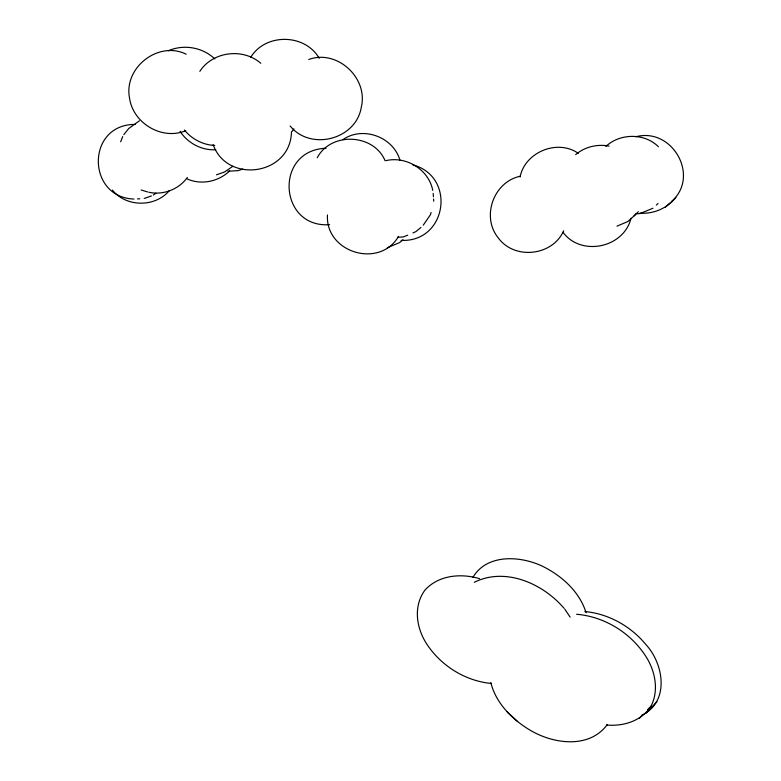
<?xml version="1.0" encoding="UTF-8"?>
<svg xmlns="http://www.w3.org/2000/svg" width="781" height="781" viewBox="0 0 781 781"><rect width="100%" height="100%" fill="white"/><g stroke="black" fill="none" stroke-linecap="round" stroke-linejoin="round"><path stroke-width="1.17" d="M291.45 132.116C290.405 175.227 227.261 184.257 213.106 144.583M431.073 212.51L430.526 214.58L423.253 225.192M520.087 177.004C524.861 152.08 557.624 138.696 578.389 153.398M641.406 715.435C669.971 702.07 663.977 663.889 645.643 644.257C630.609 626.147 608.399 613.671 584.813 611.543M606.476 725.012C623.404 726.525 641.357 721.185 651.003 706.161C658.9 690.941 655.425 672.285 646.912 658.09C632.034 633.616 605.197 616.658 576.593 614.266M630.989 218.309C623.873 247.899 580.966 256.881 562.984 232.26M120.645 141.81L122.705 136.587M472.915 577.344C487.061 553.387 521.171 555.73 543.283 566.625C562.281 576.232 579.658 591.939 586.082 612.753M671.289 201.693C700.489 176.643 672.5 127.049 635.919 136.743M563.657 230.795C552.645 255.875 514.738 260.18 498.473 238.156C480.92 217.118 493.475 181.748 520.361 176.203M398.505 236.458C379.429 269.015 325.228 252.507 327.454 214.951M317.262 157.742C330.998 131.511 373.962 133.688 385.16 160.876M291.889 131.667L293.91 128.875M187.333 177.453C178.927 189.383 163.044 195.465 148.81 192.224M169.37 190.584C155.263 207.531 126.229 207.375 112.415 190.086M250.594 57.54C265.286 32.89 305.088 33.505 319.204 58.321M199.829 71.325C212.813 51.361 242.979 47.719 260.786 63.271M123.808 134.674L128.66 128.572L139.467 120.772M607.364 724.495C589.03 749.467 552.343 743.942 528.942 729.483C511.555 718.784 495.808 702.841 490.819 682.574M645.506 713.59L656.977 701.641M639.366 718.305L642.665 714.869M647.537 709.763L651.003 706.161M633.869 215.976L638.311 211.71M639.893 213.154C653.717 214.111 667.179 208.342 675.868 197.427M665.441 207.15L669.844 203.04M656.352 205.081L658.051 203.509M635.627 214.511L627.807 221.56L616.99 226.129M605.9 146.398C620.016 133.18 644.471 132.819 658.393 146.701M575.665 154.658C584.627 146.818 597.436 143.85 609.082 146.106M420.93 227.427L415.912 231.606L412.973 232.923M403.045 239.738L399.716 242.52L387.308 247.762M229.653 170.922C218.543 181.641 201.439 185.273 187.206 178.966M232.914 166.246L224.606 171.976L216.464 174.817M153.31 195.016L155.888 193.297M342.879 139.672C362.853 125.595 393.565 137.026 400.009 160.456M652.955 208.234L640.039 213.584L635.793 213.848M407.731 235.14L403.357 236.926L397.431 237.317M474.282 582.284C505.414 566.801 543.01 583.602 564.067 608.301M242.764 169.047L238.225 170.629L227.935 171.244M144.192 198.462L151.416 195.943M185.702 130.739C161.833 140.59 132.711 123.105 129.461 97.625C123.779 67.391 158.631 40.427 186.229 54.221M308.739 59.502C337.099 48.998 368.427 77.983 361.31 107.104C356.214 139.584 310.516 151.289 290.122 125.956M168.266 50.785C183.769 43.98 202.601 47.27 214.824 58.926M386.165 160.583C406.52 155.946 428.798 169.721 432.752 190.379M329.611 224.655C278.671 228.442 273.887 150.098 326.028 148.263M134 199.038C86.486 197.554 85.998 124.199 135.22 124.413M137.456 198.901L139.76 198.804M401.122 240.382C447.054 242.432 456.455 176.438 412.788 164.85M215.8 149.737C201.771 150.616 187.625 143.108 180.079 131.296M214.746 145.461C203.119 144.973 191.716 139.125 184.423 130.017M491.581 683.492C466.257 681.169 442.476 666.769 428.066 645.946C416.654 629.896 412.573 607.13 424.805 590.329C438.278 575.07 460.985 573.059 479.554 578.682M141.156 189.988L147.668 191.95M507.162 711.862L517.676 721.634M564.77 609.131L570.159 617.146M433.182 193.376L433.426 196.744M433.592 198.979L433.748 201.225"/></g></svg>
